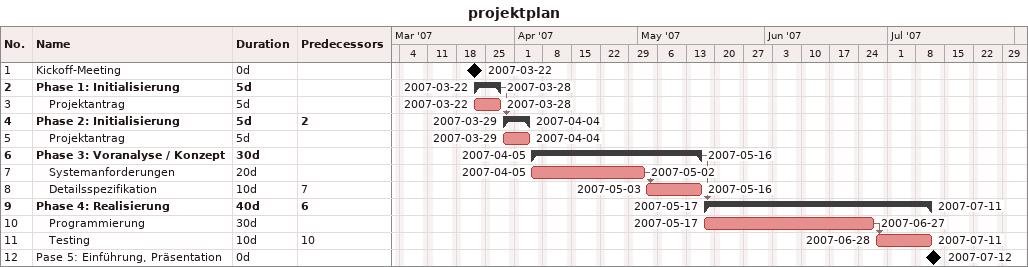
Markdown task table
projektplan

| ID | Level | Task | Duration | Start | Finish | Predecessors |
|---|---|---|---|---|---|---|
| 1 | 1 | Kickoff-Meeting | 0d | 2007-03-22 | 2007-03-22 |  |
| 2 | 1 | **Phase 1: Initialisierung** | 5d | 2007-03-22 | 2007-03-28 |  |
| 3 | 2 | Projektantrag | 5d | 2007-03-22 | 2007-03-28 |  |
| 4 | 1 | **Phase 2: Initialisierung** | 5d | 2007-03-29 | 2007-04-04 | 2 |
| 5 | 2 | Projektantrag | 5d | 2007-03-29 | 2007-04-04 |  |
| 6 | 1 | **Phase 3: Voranalyse / Konzept** | 30d | 2007-04-05 | 2007-05-16 |  |
| 7 | 2 | Systemanforderungen | 20d | 2007-04-05 | 2007-05-02 |  |
| 8 | 2 | Detailsspezifikation | 10d | 2007-05-03 | 2007-05-16 | 7 |
| 9 | 1 | **Phase 4: Realisierung** | 40d | 2007-05-17 | 2007-07-11 | 6 |
| 10 | 2 | Programmierung | 30d | 2007-05-17 | 2007-06-27 |  |
| 11 | 2 | Testing | 10d | 2007-06-28 | 2007-07-11 | 10 |
| 12 | 1 | Pase 5: Einführung, Präsentation | 0d | 2007-07-12 | 2007-07-12 |  |
